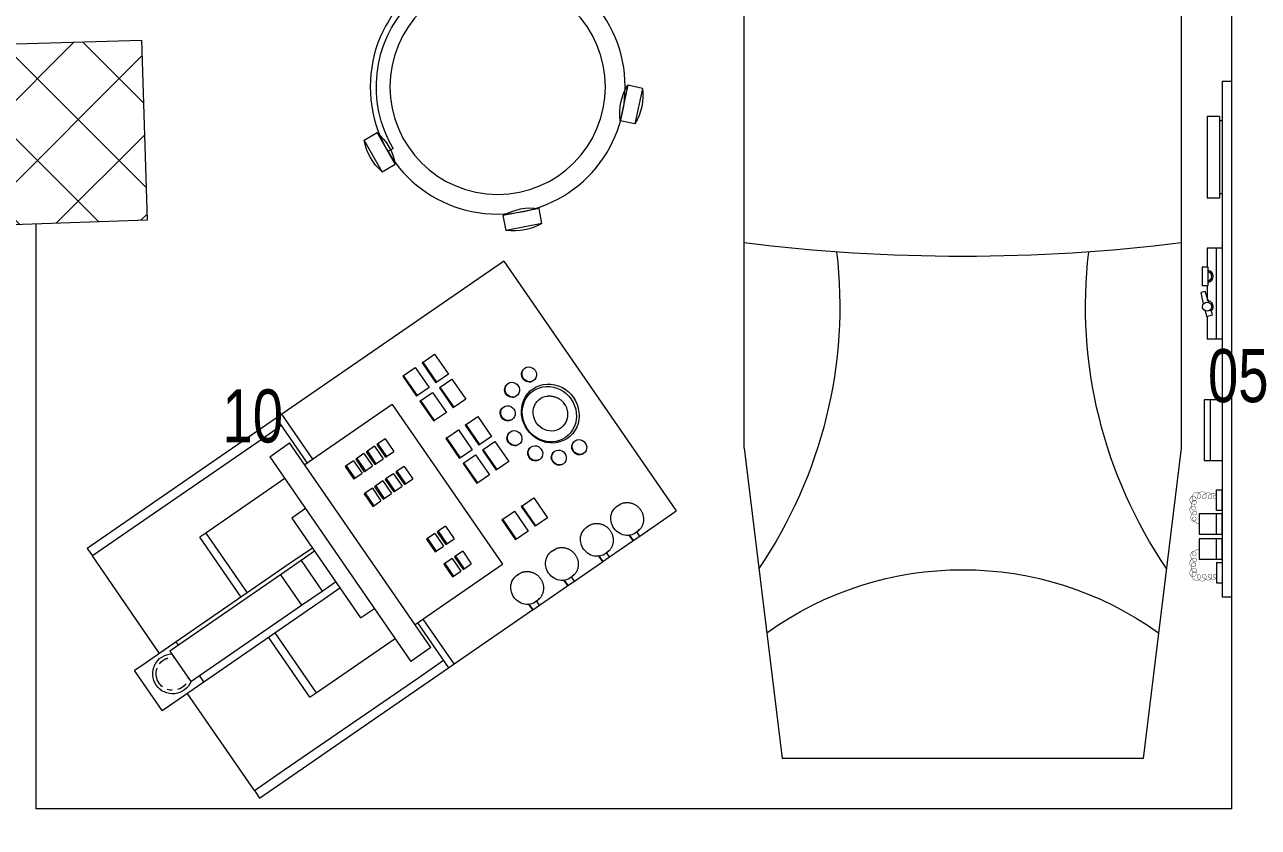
# Model space of a CAD drawing. Extents: x -234346 to 58427, y -132654 to -82394.
# Drawn here: x -44541 to -42508, y -109873 to -108550 of the extents above; entities that cross this region are included whole.
import ezdxf

# ---------------------------------------------------------------- set-up
doc = ezdxf.new("R2010")
doc.units = 0
doc.header["$LTSCALE"] = 8
doc.layers.get('0').update_dxf_attribs({"color": 9, "lineweight": 5})
for name, color, linetype, lineweight in [('72_EGR_EQP_TAG', 9, 'Continuous', 5), ('C-HYDR-CTCH', 9, 'Continuous', 5), ('Hatch', 9, 'Continuous', 5), ('LOADING', 9, 'Continuous', 5), ('Structure', 9, 'Continuous', 5), ('Walls', 9, 'Continuous', 5)]:
    doc.layers.add(name, color=color, linetype=linetype, lineweight=lineweight)
doc.styles.add('X3G_ENTITY_257CFD', font='swisscl.ttf', dxfattribs={"height": 200})

# ---------------------------------------------------------------- blocks, each defined once
blk = doc.blocks.new('A$C47696aed')
at = {"layer": 'Hatch'}
h = blk.add_hatch(dxfattribs=at)
h.set_pattern_fill('ANSI37', color=256, scale=30)
h.paths.add_polyline_path([(50952.7, 21917.9), (50348.7, 21909.7), (50352.6, 21621.3), (50956.6, 21629.5)])
h.paths.add_polyline_path([(43791.9, 21910.1), (43208.4, 21904.7), (43188.5, 21613.3), (43772, 21618.7)])
h.paths.add_polyline_path([(29414.9, 21902.8), (28815.8, 21898.7), (28810.1, 21605.6), (29409.2, 21609.7)])
h.paths.add_polyline_path([(36600.2, 21904.9), (35999, 21897.4), (35990.7, 21611.8), (36591.9, 21619.3)])
h.paths.add_polyline_path([(22195.7, 21912), (21589.3, 21890.2), (21603.8, 21597.6), (22210.2, 21619.5)])
h.paths.add_polyline_path([(15459.1, 21901.7), (14237.2, 21925.6), (14230.7, 21629.5), (15452.7, 21605.5)])
h.paths.add_polyline_path([(15473.2, 14701.6), (14258.2, 14685.8), (14244.7, 14393.4), (15459.7, 14409.1)])
h.paths.add_polyline_path([(15447.1, 7508.4), (14244, 7492.4), (14238.3, 7199.4), (15441.4, 7215.3)])
h.paths.add_polyline_path([(15465.6, 309.7), (14269, 298.3), (14271.8, 3.8), (15468.5, 15.2)])
h.paths.add_polyline_path([(7830.6, 311.8), (7227.1, 308.1), (7237.7, 22.6), (7841.3, 26.3)])
h.paths.add_polyline_path([(7815.2, 7509.8), (7218.4, 7511.4), (7218.2, 7210.2), (7815.1, 7208.6)])
h.paths.add_polyline_path([(7825.1, 14699.4), (7205.8, 14700.6), (7195.2, 14397.6), (7814.5, 14396.4)])
h.paths.add_polyline_path([(7801.7, 21878.7), (7201.1, 21893.2), (7197.5, 21603.6), (7798.1, 21589.1)])
h.paths.add_polyline_path([(602.6, 21876.9), (0, 21899.6), (1.9, 21611.2), (604.5, 21588.5)])
h.paths.add_polyline_path([(610.4, 7498.6), (8.3, 7491.6), (11.7, 7200), (613.7, 7206.9)])
h.paths.add_polyline_path([(627.9, 303.9), (29.5, 302.9), (34.3, 2.3), (632.7, 3.3)])
h.paths.add_polyline_path([(22214.6, 317.2), (21608.9, 304.3), (21614.6, 3.1), (22220.3, 16)])
h.paths.add_polyline_path([(22208.1, 7509.7), (21613.7, 7492.1), (21615.8, 7195.5), (22210.2, 7213.1)])
h.paths.add_polyline_path([(22199.3, 14717.7), (21600.4, 14710), (21604.4, 14409.9), (22203.4, 14417.6)])
h.paths.add_polyline_path([(29399.7, 14702.4), (28797.7, 14707.1), (28802, 14415), (29403.9, 14410.3)])
h.paths.add_polyline_path([(29403.4, 7519.8), (28799.6, 7502.2), (28813, 7202.1), (29413.1, 7223.2)])
h.paths.add_polyline_path([(29419.5, 303.8), (28815.7, 310.4), (28813.3, 24.7), (29417.2, 18.1)])
h.paths.add_polyline_path([(36618, 314.2), (36020.7, 299.7), (36029.7, 0), (36627, 14.6)])
h.paths.add_polyline_path([(36610.7, 7502.6), (36009.5, 7504.5), (36010.6, 7207.3), (36611.9, 7205.4)])
h.paths.add_polyline_path([(36574.3, 14706.4), (35993.4, 14711.1), (36013.1, 14421.3), (36594, 14416.6)])
h.paths.add_polyline_path([(43777.6, 14705.7), (43180, 14719.4), (43182, 14427.5), (43779.6, 14413.8)])
h.paths.add_polyline_path([(43778.6, 7507.1), (43210.2, 7499.5), (43212, 7205.4), (43780.5, 7213)])
h.paths.add_polyline_path([(43815.7, 310), (43210.4, 307.3), (43211.8, 2.8), (43817, 5.4)])
h.paths.add_polyline_path([(50989.9, 309.5), (50401.9, 325.5), (50388.7, 18.3), (50976.7, 2.3)])
h.paths.add_polyline_path([(50974.1, 7508.9), (50370.9, 7510), (50368.9, 7213.4), (50972.2, 7212.3)])
at = {"layer": 'C-HYDR-CTCH', "color": 4, "flags": 128}
blk.add_lwpolyline([(28813, 7202.1), (28799.6, 7502.2), (29403.4, 7519.8), (29413.1, 7223.2)], close=True, dxfattribs=at)
blk = doc.blocks.new('ME19011A-P')
for p, q in [((-0.425, 0), (0.425, 0)), ((-0.425, 0), (-0.425, -0.015)), ((0.425, 0), (0.425, -0.015)), ((-0.425, -0.015), (0.425, -0.015)), ((-0.3675, -0.0198), (-0.2325, -0.0198)), ((-0.3675, -0.0198), (-0.3675, -0.0399)), ((-0.36, -0.015), (-0.36, -0.0198)), ((-0.24, -0.015), (-0.24, -0.0198)), ((-0.2325, -0.0198), (-0.2325, -0.0399)), ((-0.15, -0.015), (-0.15, -0.04)), ((0, -0.015), (0, -0.04)), ((0.1, -0.015), (0.1, -0.045)), ((0.2, -0.045), (0.2, -0.015)), ((0.2818, -0.015), (0.2484, -0.015)), ((0.2484, -0.0243), (0.2484, -0.015)), ((0.2818, -0.0243), (0.2818, -0.015)), ((0.3211, -0.015), (0.2877, -0.015)), ((0.2877, -0.015), (0.2877, -0.0531)), ((0.3211, -0.0531), (0.3211, -0.015)), ((0.3623, -0.015), (0.3289, -0.015)), ((0.3289, -0.015), (0.3289, -0.0531)), ((0.3623, -0.0531), (0.3623, -0.015)), ((0.3682, -0.0243), (0.3682, -0.015)), ((0.3682, -0.015), (0.4016, -0.015)), ((0.4016, -0.0243), (0.4016, -0.015)), ((-0.3675, -0.0399), (-0.2325, -0.0399)), ((-0.15, -0.025), (0, -0.025)), ((-0.15, -0.04), (-0.1187, -0.04)), ((-0.0887, -0.04), (-0.0637, -0.04)), ((-0.0606, -0.0371), (-0.0787, -0.0432)), ((-0.0402, -0.0312), (-0.0496, -0.0337)), ((-0.0376, -0.0409), (-0.0402, -0.0312)), ((-0.0379, -0.04), (0, -0.04)), ((0.1, -0.035), (0.2, -0.035)), ((0.2818, -0.0243), (0.2484, -0.0243)), ((0.3211, -0.0243), (0.2877, -0.0243)), ((0.3623, -0.0243), (0.3289, -0.0243)), ((0.3682, -0.0243), (0.4016, -0.0243)), ((-0.0787, -0.0432), (-0.077, -0.0497)), ((-0.0582, -0.046), (-0.077, -0.0497)), ((-0.047, -0.0434), (-0.0376, -0.0409)), ((0.1, -0.045), (0.2, -0.045)), ((0.2877, -0.0531), (0.3211, -0.0531)), ((0.3289, -0.0531), (0.3623, -0.0531))]:
    blk.add_line(p, q)
blk.add_lwpolyline([(-0.1187, -0.0482), (-0.0887, -0.0482), (-0.0887, -0.0382), (-0.1187, -0.0382)], close=True)
at = {"const_width": 0.000601}
for points in [[(0.3044, -0.0531, -0.184574), (0.2977, -0.0636, -1.44364), (0.2961, -0.0581, -0.837915), (0.2969, -0.0664, -0.30536), (0.2839, -0.062, -1.584726), (0.2894, -0.0609, -0.253153), (0.2827, -0.0684, -0.874198), (0.2775, -0.0585, -0.915253), (0.2791, -0.0658, -0.223821), (0.2683, -0.0644, -1.703343), (0.272, -0.0597, -0.588962), (0.2621, -0.068, -0.717795), (0.2625, -0.0581, -0.983104), (0.2645, -0.0644, -0.326362), (0.2534, -0.0609, -0.758716), (0.2609, -0.0514, -0.906186), (0.2593, -0.0565, -0.189488), (0.2526, -0.0522, -0.7948), (0.2613, -0.0423, -1.223996), (0.2574, -0.047, -0.072149), (0.2534, -0.0403, -0.645886), (0.2609, -0.0324, -1.366917), (0.2574, -0.0371, -0.078415), (0.2542, -0.0308, -0.723006), (0.2613, -0.0256, -1.105484), (0.2582, -0.0292, -0.221197), (0.2566, -0.0243, -0.221197)], [(0.3456, -0.0531, 0.184574), (0.3523, -0.0636, 1.44364), (0.3539, -0.0581, 0.837915), (0.3531, -0.0664, 0.30536), (0.3661, -0.062, 1.584726), (0.3606, -0.0609, 0.253153), (0.3673, -0.0684, 0.874198), (0.3725, -0.0585, 0.915253), (0.3709, -0.0658, 0.223821), (0.3817, -0.0644, 1.703343), (0.378, -0.0597, 0.588962), (0.3879, -0.068, 0.717795), (0.3875, -0.0581, 0.983104), (0.3855, -0.0644, 0.326362), (0.3966, -0.0609, 0.758716), (0.3891, -0.0514, 0.906186), (0.3907, -0.0565, 0.189488), (0.3974, -0.0522, 0.7948), (0.3887, -0.0423, 1.223996), (0.3926, -0.047, 0.072149), (0.3966, -0.0403, 0.645886), (0.3891, -0.0324, 1.366917), (0.3926, -0.0371, 0.078415), (0.3958, -0.0308, 0.723006), (0.3887, -0.0256, 1.105484), (0.3918, -0.0292, 0.221197), (0.3934, -0.0243, 0.221197)]]:
    blk.add_lwpolyline(points, format="xyb", dxfattribs=at)
blk.add_circle((-0.0537, -0.04), 0.0075)
for centre, radius, start, end in [((-0.1037, -0.04), 0.01, 10.4593, 169.5407), ((-0.1037, -0.04), 0.0075, 14.0075, 165.9925), ((-0.0537, -0.04), 0.01, 45, 180)]:
    blk.add_arc(centre, radius, start, end)
blk = doc.blocks.new('M.44.57.64')
at = {"layer": 'LOADING', "xscale": 1000.000000000002, "yscale": 1000.000000000002, "zscale": 1000.000000000002, "rotation": 225.9999036123427}
blk.add_blockref('ME19011A-P', (-80806.9, 16720.7), dxfattribs=at)
blk = doc.blocks.new('HF10037B-P')
at = {"layer": 'LOADING'}
for p, q in [((0.2459, 0.134), (0.1859, 0.134)), ((0.1859, 0.134), (0.1859, 0.109)), ((0.2459, 0.134), (0.2459, 0.109)), ((0.2459, 0.109), (0.1859, 0.109)), ((0, 0), (-0.0142, -0.0583)), ((0, 0), (0.0243, -0.0059)), ((0.0243, -0.0059), (0.01, -0.0642)), ((0.4071, -0.0094), (0.431, -0.0018)), ((0.4071, -0.0094), (0.4255, -0.0665)), ((0.431, -0.0018), (0.4493, -0.0589)), ((0.4069, -0.0417), (0.4165, -0.0387)), ((-0.0142, -0.0583), (0.01, -0.0642)), ((0.4255, -0.0665), (0.4493, -0.0589)), ((0.0524, -0.2725), (0.0674, -0.2525)), ((0.0674, -0.2525), (0.1154, -0.2885)), ((0.3125, -0.2897), (0.362, -0.2558)), ((0.3761, -0.2764), (0.362, -0.2558)), ((0.0524, -0.2725), (0.1004, -0.3085)), ((0.3266, -0.3103), (0.3761, -0.2764)), ((0.3267, -0.268), (0.3323, -0.2763)), ((0.1004, -0.3085), (0.1154, -0.2885)), ((0.3266, -0.3103), (0.3125, -0.2897))]:
    blk.add_line(p, q, dxfattribs=at)
for radius in [0.21, 0.1775]:
    blk.add_circle((0.2161, -0.1014), radius, dxfattribs=at)
for centre, radius, start, end in [((0.2159, 0.0465), 0.0925, 71.0754, 108.9246), ((0.2159, 0.1965), 0.0925, 251.0754, 288.9246), ((0.0779, -0.0499), 0.0925, 147.3419, 185.1912), ((-0.0678, -0.0143), 0.0925, 327.3419, 5.1912), ((0.4996, -0.0113), 0.0925, 178.8412, 216.6904), ((0.3568, -0.057), 0.0925, 358.8412, 36.6904), ((0.2161, -0.1014), 0.2, 303.6037, 17.3657), ((0.0389, -0.3404), 0.0925, 34.1875, 72.0368), ((0.3867, -0.3449), 0.0925, 105.5121, 143.3614), ((0.1289, -0.2205), 0.0925, 214.1875, 252.0368), ((0.3019, -0.2212), 0.0925, 285.5121, 323.3614)]:
    blk.add_arc(centre, radius, start, end, dxfattribs=at)
blk = doc.blocks.new('HF13902-P')
for centre, radius, start, end in [((0, 1.0679), 0.5515, 234.1788, 305.8212), ((-0.9704, 0.0819), 0.7679, 353.3222, 34.2669), ((0.9704, 0.0819), 0.7679, 145.7331, 186.6778), ((0, -2.9071), 2.9071, 82.8865, 97.1135)]:
    blk.add_arc(centre, radius, start, end)
at = {"layer": 'LOADING'}
for p, q in [((-0.36, 0.3161), (-0.2975, 0.8276)), ((0.2975, 0.8276), (-0.2975, 0.8276)), ((0.36, 0.3161), (0.2975, 0.8276)), ((-0.36, 0.3161), (-0.36, -0.6824)), ((0.36, -0.6824), (0.36, 0.3161))]:
    blk.add_line(p, q, dxfattribs=at)
blk = doc.blocks.new('ME15657-P')
for p, q in [((0.04, 0.8841), (-0.04, 0.8841)), ((-0.04, 0.8691), (-0.04, 0.8841)), ((0.04, 0.8841), (0.04, 0.8691)), ((-0.04, 0.8009), (-0.04, 0.8691)), ((0.04, 0.8691), (0.04, 0.8009)), ((-0.25, 0.6341), (-0.25, 0.8341)), ((-0.25, 0.8341), (-0.235, 0.8341)), ((-0.04, 0.8341), (-0.235, 0.8341)), ((-0.235, 0.7741), (-0.235, 0.8341)), ((0.235, 0.8341), (0.04, 0.8341)), ((0.235, 0.8341), (0.235, 0.7741)), ((0.235, 0.8341), (0.25, 0.8341)), ((0.25, 0.8341), (0.25, 0.6341)), ((-0.0335, 0.5963), (-0.0335, 0.8182)), ((-0.0335, 0.8182), (0.0275, 0.8182)), ((0.0275, 0.8182), (0.0275, 0.5963)), ((-0.04, 0.5746), (-0.04, 0.8009)), ((-0.0335, 0.8009), (-0.04, 0.8009)), ((0.04, 0.8009), (0.0275, 0.8009)), ((0.04, 0.8009), (0.04, 0.5746)), ((-0.235, 0.5052), (-0.235, 0.7741)), ((0.235, 0.7741), (0.235, 0.5052)), ((-0.04, 0.671), (-0.16, 0.671)), ((-0.16, 0.6707), (-0.16, 0.671)), ((0.16, 0.671), (0.04, 0.671)), ((0.16, 0.671), (0.16, 0.6707)), ((-0.16, 0.6587), (-0.16, 0.6707)), ((-0.16, 0.5007), (-0.16, 0.6587)), ((-0.16, 0.6587), (-0.04, 0.6587)), ((0.04, 0.6587), (0.16, 0.6587)), ((0.16, 0.6707), (0.16, 0.6587)), ((0.16, 0.6587), (0.16, 0.5007)), ((-0.25, 0.4559), (-0.25, 0.6341)), ((0.25, 0.6341), (0.25, 0.4559)), ((-0.0335, 0.5553), (-0.0335, 0.5963)), ((-0.0335, 0.5963), (0.0275, 0.5963)), ((0.0275, 0.5963), (0.0275, 0.5553)), ((-0.04, 0.5665), (-0.04, 0.5746)), ((0.04, 0.5746), (0.04, 0.5665)), ((-0.04, 0.5283), (-0.04, 0.5665)), ((-0.0335, 0.5283), (-0.0335, 0.5553)), ((-0.0335, 0.5553), (0.0275, 0.5553)), ((0.0275, 0.5553), (0.0275, 0.5283)), ((0.04, 0.5665), (0.04, 0.5283)), ((-0.1, 0.5007), (-0.1, 0.5283)), ((-0.1, 0.5283), (0.1, 0.5283)), ((0.1, 0.5283), (0.1, 0.5007)), ((-0.235, 0.4556), (-0.235, 0.5052)), ((-0.2039, 0.5007), (0.2061, 0.5007)), ((-0.2039, 0.5007), (-0.2039, 0.4607)), ((0.2061, 0.4607), (0.2061, 0.5007)), ((0.235, 0.5052), (0.235, 0.4556)), ((-0.25, 0.4445), (-0.25, 0.4559)), ((-0.25, 0.4559), (-0.16, 0.4559)), ((0.2061, 0.4607), (-0.2039, 0.4607)), ((-0.16, 0.4191), (-0.16, 0.4606)), ((0.16, 0.4606), (0.16, 0.4191)), ((0.16, 0.4559), (0.25, 0.4559)), ((0.25, 0.4559), (0.25, 0.4445)), ((-0.25, 0.0096), (-0.25, 0.4445)), ((-0.16, 0.4445), (-0.25, 0.4445)), ((0.25, 0.4445), (0.16, 0.4445)), ((0.25, 0.4445), (0.25, 0.2877)), ((-0.16, 0.2855), (-0.16, 0.4191)), ((-0.12, 0.4055), (-0.12, 0.4076)), ((-0.12, 0.4076), (-0.095, 0.4076)), ((-0.095, 0.4076), (-0.095, 0.4055)), ((-0.065, 0.4055), (-0.065, 0.4076)), ((-0.065, 0.4076), (-0.04, 0.4076)), ((-0.04, 0.4076), (-0.04, 0.4055)), ((0.16, 0.4191), (0.16, 0.2855)), ((-0.12, 0.391), (-0.12, 0.4055)), ((-0.12, 0.4055), (-0.095, 0.4055)), ((-0.12, 0.391), (-0.095, 0.391)), ((-0.12, 0.3843), (-0.12, 0.3864)), ((-0.12, 0.3864), (-0.095, 0.3864)), ((-0.095, 0.4055), (-0.095, 0.391)), ((-0.095, 0.3864), (-0.095, 0.3843)), ((-0.065, 0.391), (-0.065, 0.4055)), ((-0.065, 0.4055), (-0.04, 0.4055)), ((-0.065, 0.391), (-0.04, 0.391)), ((-0.065, 0.3843), (-0.065, 0.3864)), ((-0.065, 0.3864), (-0.04, 0.3864)), ((-0.04, 0.4055), (-0.04, 0.391)), ((-0.04, 0.3864), (-0.04, 0.3843)), ((-0.12, 0.3698), (-0.12, 0.3843)), ((-0.12, 0.3843), (-0.095, 0.3843)), ((-0.12, 0.3698), (-0.095, 0.3698)), ((-0.095, 0.3843), (-0.095, 0.3698)), ((-0.065, 0.3698), (-0.065, 0.3843)), ((-0.065, 0.3843), (-0.04, 0.3843)), ((-0.065, 0.3698), (-0.04, 0.3698)), ((-0.04, 0.3843), (-0.04, 0.3698)), ((-0.12, 0.3631), (-0.12, 0.3652)), ((-0.12, 0.3652), (-0.095, 0.3652)), ((-0.12, 0.3486), (-0.12, 0.3631)), ((-0.12, 0.3631), (-0.095, 0.3631)), ((-0.12, 0.3486), (-0.095, 0.3486)), ((-0.095, 0.3652), (-0.095, 0.3631)), ((-0.095, 0.3631), (-0.095, 0.3486)), ((-0.065, 0.3631), (-0.065, 0.3652)), ((-0.065, 0.3652), (-0.04, 0.3652)), ((-0.065, 0.3486), (-0.065, 0.3631)), ((-0.065, 0.3631), (-0.04, 0.3631)), ((-0.065, 0.3486), (-0.04, 0.3486)), ((-0.04, 0.3652), (-0.04, 0.3631)), ((-0.04, 0.3631), (-0.04, 0.3486)), ((0.055, 0.3631), (0.055, 0.3652)), ((0.055, 0.3652), (0.08, 0.3652)), ((0.055, 0.3486), (0.055, 0.3631)), ((0.055, 0.3631), (0.08, 0.3631)), ((0.055, 0.3486), (0.08, 0.3486)), ((0.08, 0.3652), (0.08, 0.3631)), ((0.08, 0.3631), (0.08, 0.3486)), ((0.105, 0.3631), (0.105, 0.3652)), ((0.105, 0.3652), (0.13, 0.3652)), ((0.105, 0.3486), (0.105, 0.3631)), ((0.105, 0.3631), (0.13, 0.3631)), ((0.105, 0.3486), (0.13, 0.3486)), ((0.13, 0.3652), (0.13, 0.3631)), ((0.13, 0.3631), (0.13, 0.3486)), ((-0.12, 0.3418), (-0.12, 0.344)), ((-0.12, 0.344), (-0.095, 0.344)), ((-0.12, 0.3274), (-0.12, 0.3418)), ((-0.12, 0.3418), (-0.095, 0.3418)), ((-0.12, 0.3274), (-0.095, 0.3274)), ((-0.095, 0.344), (-0.095, 0.3418)), ((-0.095, 0.3418), (-0.095, 0.3274)), ((-0.065, 0.3418), (-0.065, 0.344)), ((-0.065, 0.344), (-0.04, 0.344)), ((-0.065, 0.3274), (-0.065, 0.3418)), ((-0.065, 0.3418), (-0.04, 0.3418)), ((-0.065, 0.3274), (-0.04, 0.3274)), ((-0.04, 0.344), (-0.04, 0.3418)), ((-0.04, 0.3418), (-0.04, 0.3274)), ((0.055, 0.3418), (0.055, 0.344)), ((0.055, 0.344), (0.08, 0.344)), ((0.055, 0.3274), (0.055, 0.3418)), ((0.055, 0.3418), (0.08, 0.3418)), ((0.055, 0.3274), (0.08, 0.3274)), ((0.08, 0.344), (0.08, 0.3418)), ((0.08, 0.3418), (0.08, 0.3274)), ((0.105, 0.3418), (0.105, 0.344)), ((0.105, 0.344), (0.13, 0.344)), ((0.105, 0.3274), (0.105, 0.3418)), ((0.105, 0.3418), (0.13, 0.3418)), ((0.105, 0.3274), (0.13, 0.3274)), ((0.13, 0.344), (0.13, 0.3418)), ((0.13, 0.3418), (0.13, 0.3274)), ((-0.16, 0.2855), (0.16, 0.2855)), ((0.2372, 0.2879), (0.2394, 0.2877)), ((0.2381, 0.2867), (0.2394, 0.2868)), ((0.2394, 0.2877), (0.25, 0.2877)), ((0.2394, 0.2868), (0.25, 0.2868)), ((0.25, 0.2876), (0.25, 0.2867)), ((0.25, 0.2868), (0.25, 0.2737)), ((0.1882, 0.276), (0.1882, 0.2729)), ((0.25, 0.2737), (0.2406, 0.2737)), ((0.2418, 0.2729), (0.2418, 0.276)), ((0.25, 0.2737), (0.25, 0.2177)), ((-0.1888, 0.2448), (-0.1488, 0.2448)), ((-0.1888, 0.243), (-0.1888, 0.2448)), ((-0.1488, 0.243), (-0.1488, 0.2448)), ((-0.1388, 0.2448), (-0.0988, 0.2448)), ((-0.1388, 0.243), (-0.1388, 0.2448)), ((-0.0988, 0.243), (-0.0988, 0.2448)), ((-0.0638, 0.2448), (-0.0238, 0.2448)), ((-0.0638, 0.243), (-0.0638, 0.2448)), ((-0.0238, 0.243), (-0.0238, 0.2448)), ((-0.0138, 0.2448), (0.0262, 0.2448)), ((-0.0138, 0.243), (-0.0138, 0.2448)), ((0.0262, 0.243), (0.0262, 0.2448)), ((0.0988, 0.2448), (0.1388, 0.2448)), ((0.0988, 0.243), (0.0988, 0.2448)), ((0.1388, 0.243), (0.1388, 0.2448)), ((-0.1488, 0.243), (-0.1888, 0.243)), ((-0.1888, 0.243), (-0.1888, 0.2196)), ((-0.1488, 0.2196), (-0.1488, 0.243)), ((-0.0988, 0.243), (-0.1388, 0.243)), ((-0.1388, 0.243), (-0.1388, 0.2196)), ((-0.0988, 0.2196), (-0.0988, 0.243)), ((-0.0238, 0.243), (-0.0638, 0.243)), ((-0.0638, 0.243), (-0.0638, 0.2196)), ((-0.0238, 0.2196), (-0.0238, 0.243)), ((0.0262, 0.243), (-0.0138, 0.243)), ((-0.0138, 0.243), (-0.0138, 0.2196)), ((0.0262, 0.2196), (0.0262, 0.243)), ((0.1388, 0.243), (0.0988, 0.243)), ((0.0988, 0.243), (0.0988, 0.2196)), ((0.1388, 0.2196), (0.1388, 0.243)), ((-0.1888, 0.2196), (-0.1488, 0.2196)), ((-0.1888, 0.206), (-0.1488, 0.206)), ((-0.1888, 0.2042), (-0.1888, 0.206)), ((-0.1488, 0.2042), (-0.1888, 0.2042)), ((-0.1888, 0.2042), (-0.1888, 0.1809)), ((-0.1488, 0.2042), (-0.1488, 0.206)), ((-0.1488, 0.1809), (-0.1488, 0.2042)), ((-0.1388, 0.2196), (-0.0988, 0.2196)), ((-0.1388, 0.206), (-0.0988, 0.206)), ((-0.1388, 0.2042), (-0.1388, 0.206)), ((-0.0988, 0.2042), (-0.1388, 0.2042)), ((-0.1388, 0.2042), (-0.1388, 0.1809)), ((-0.0988, 0.2042), (-0.0988, 0.206)), ((-0.0988, 0.1809), (-0.0988, 0.2042)), ((-0.0638, 0.2196), (-0.0238, 0.2196)), ((-0.0638, 0.206), (-0.0238, 0.206)), ((-0.0638, 0.2042), (-0.0638, 0.206)), ((-0.0238, 0.2042), (-0.0638, 0.2042)), ((-0.0638, 0.2042), (-0.0638, 0.1809)), ((-0.0238, 0.2042), (-0.0238, 0.206)), ((-0.0238, 0.1809), (-0.0238, 0.2042)), ((-0.0138, 0.2196), (0.0262, 0.2196)), ((-0.0138, 0.206), (0.0262, 0.206)), ((-0.0138, 0.2042), (-0.0138, 0.206)), ((0.0262, 0.2042), (-0.0138, 0.2042)), ((-0.0138, 0.2042), (-0.0138, 0.1809)), ((0.0262, 0.2042), (0.0262, 0.206)), ((0.0262, 0.1809), (0.0262, 0.2042)), ((0.0988, 0.2196), (0.1388, 0.2196)), ((0.0988, 0.206), (0.1388, 0.206)), ((0.0988, 0.2042), (0.0988, 0.206)), ((0.1388, 0.2042), (0.0988, 0.2042)), ((0.0988, 0.2042), (0.0988, 0.1809)), ((0.1388, 0.2042), (0.1388, 0.206)), ((0.1388, 0.1809), (0.1388, 0.2042)), ((0.1882, 0.2064), (0.1882, 0.2033)), ((0.2375, 0.2178), (0.2394, 0.2177)), ((0.2385, 0.2167), (0.2394, 0.2168)), ((0.2394, 0.2177), (0.25, 0.2177)), ((0.2394, 0.2168), (0.25, 0.2168)), ((0.25, 0.2037), (0.2406, 0.2037)), ((0.2418, 0.2033), (0.2418, 0.2064)), ((0.25, 0.2168), (0.25, 0.2037)), ((0.25, 0.2037), (0.25, 0.1476)), ((-0.1888, 0.1809), (-0.1488, 0.1809)), ((-0.1388, 0.1809), (-0.0988, 0.1809)), ((-0.0638, 0.1809), (-0.0238, 0.1809)), ((-0.0138, 0.1809), (0.0262, 0.1809)), ((0.0988, 0.1809), (0.1388, 0.1809)), ((-0.0125, 0.1519), (-0.0125, 0.1509)), ((0.0125, 0.1509), (0.0125, 0.1519)), ((0.2376, 0.1478), (0.2394, 0.1476)), ((0.2385, 0.1467), (0.2394, 0.1467)), ((0.2394, 0.1476), (0.25, 0.1476)), ((0.2394, 0.1467), (0.25, 0.1467)), ((0.25, 0.1475), (0.25, 0.1466)), ((0.25, 0.1467), (0.25, 0.1336)), ((-0.0525, 0.1379), (-0.0525, 0.1369)), ((-0.0275, 0.1369), (-0.0275, 0.1379)), ((0.0275, 0.1379), (0.0275, 0.1369)), ((0.0525, 0.1369), (0.0525, 0.1379)), ((0.1882, 0.1365), (0.1882, 0.1333)), ((0.25, 0.1336), (0.2406, 0.1336)), ((0.2418, 0.1333), (0.2418, 0.1365)), ((0.25, 0.1336), (0.25, 0.087)), ((-0.0803, 0.1099), (-0.0803, 0.1089)), ((-0.0553, 0.1089), (-0.0553, 0.1099)), ((0.0553, 0.1099), (0.0553, 0.1089)), ((0.0803, 0.1089), (0.0803, 0.1099)), ((0.2376, 0.0872), (0.2394, 0.087)), ((0.2385, 0.0861), (0.2394, 0.0861)), ((0.2394, 0.087), (0.25, 0.087)), ((0.2394, 0.0861), (0.25, 0.0861)), ((0.25, 0.0869), (0.25, 0.086)), ((0.25, 0.0861), (0.25, 0.073)), ((-0.0853, 0.0726), (-0.0853, 0.0715)), ((-0.0603, 0.0715), (-0.0603, 0.0726)), ((0.0603, 0.0726), (0.0603, 0.0715)), ((0.0853, 0.0715), (0.0853, 0.0726)), ((0.1882, 0.0758), (0.1882, 0.0727)), ((0.25, 0.073), (0.2406, 0.073)), ((0.2418, 0.0727), (0.2418, 0.0758)), ((0.25, 0.073), (0.25, 0.0096)), ((-0.25, 0), (-0.25, 0.0096)), ((-0.25, 0), (0.25, 0)), ((0.25, 0.0096), (0.25, 0))]:
    blk.add_line(p, q)
at = {"flags": 128}
for points in [[(0.1882, 0.2729), (0.1883, 0.2718), (0.1883, 0.2708), (0.1884, 0.2698), (0.1886, 0.2688), (0.1888, 0.2678), (0.189, 0.2668), (0.1893, 0.2658), (0.1896, 0.2648), (0.19, 0.2638), (0.1904, 0.2629), (0.1909, 0.262), (0.1913, 0.261), (0.1919, 0.2602), (0.1924, 0.2593), (0.193, 0.2584), (0.1936, 0.2576), (0.1943, 0.2568), (0.195, 0.256), (0.1957, 0.2553), (0.1965, 0.2546), (0.1973, 0.2539), (0.1981, 0.2532), (0.1989, 0.2526), (0.1998, 0.252), (0.2007, 0.2515), (0.2016, 0.251), (0.2025, 0.2505), (0.2035, 0.25), (0.2044, 0.2496), (0.2054, 0.2492), (0.2064, 0.2489), (0.2074, 0.2486), (0.2084, 0.2483), (0.2095, 0.2481), (0.2105, 0.2479), (0.2116, 0.2478), (0.2126, 0.2477), (0.2137, 0.2476), (0.2147, 0.2476), (0.215, 0.2476)], [(0.215, 0.2476), (0.2161, 0.2476), (0.2171, 0.2476), (0.2182, 0.2477), (0.2192, 0.2479), (0.2203, 0.248), (0.2213, 0.2483), (0.2223, 0.2485), (0.2233, 0.2488), (0.2243, 0.2491), (0.2253, 0.2495), (0.2263, 0.2499), (0.2272, 0.2503), (0.2282, 0.2508), (0.2291, 0.2513), (0.23, 0.2519), (0.2308, 0.2525), (0.2317, 0.2531), (0.2325, 0.2537), (0.2333, 0.2544), (0.2341, 0.2551), (0.2348, 0.2558), (0.2355, 0.2566), (0.2362, 0.2574), (0.2368, 0.2582), (0.2374, 0.2591), (0.238, 0.2599), (0.2385, 0.2608), (0.239, 0.2617), (0.2395, 0.2626), (0.2399, 0.2636), (0.2403, 0.2645), (0.2406, 0.2655), (0.2409, 0.2665), (0.2411, 0.2675), (0.2414, 0.2685), (0.2415, 0.2695), (0.2416, 0.2705), (0.2417, 0.2716), (0.2418, 0.2726), (0.2418, 0.2729)], [(0.1882, 0.2033), (0.1883, 0.2023), (0.1883, 0.2012), (0.1884, 0.2002), (0.1886, 0.1992), (0.1888, 0.1982), (0.189, 0.1972), (0.1893, 0.1962), (0.1896, 0.1952), (0.19, 0.1943), (0.1904, 0.1933), (0.1909, 0.1924), (0.1913, 0.1915), (0.1919, 0.1906), (0.1924, 0.1897), (0.193, 0.1889), (0.1936, 0.188), (0.1943, 0.1872), (0.195, 0.1865), (0.1957, 0.1857), (0.1965, 0.185), (0.1973, 0.1843), (0.1981, 0.1837), (0.1989, 0.183), (0.1998, 0.1825), (0.2007, 0.1819), (0.2016, 0.1814), (0.2025, 0.1809), (0.2035, 0.1804), (0.2044, 0.18), (0.2054, 0.1797), (0.2064, 0.1793), (0.2074, 0.179), (0.2084, 0.1787), (0.2095, 0.1785), (0.2105, 0.1783), (0.2116, 0.1782), (0.2126, 0.1781), (0.2137, 0.178), (0.2147, 0.178), (0.215, 0.178)], [(0.215, 0.178), (0.2161, 0.178), (0.2171, 0.178), (0.2182, 0.1781), (0.2192, 0.1783), (0.2203, 0.1785), (0.2213, 0.1787), (0.2223, 0.1789), (0.2233, 0.1792), (0.2243, 0.1796), (0.2253, 0.1799), (0.2263, 0.1803), (0.2272, 0.1808), (0.2282, 0.1812), (0.2291, 0.1818), (0.23, 0.1823), (0.2308, 0.1829), (0.2317, 0.1835), (0.2325, 0.1841), (0.2333, 0.1848), (0.2341, 0.1855), (0.2348, 0.1863), (0.2355, 0.187), (0.2362, 0.1878), (0.2368, 0.1886), (0.2374, 0.1895), (0.238, 0.1903), (0.2385, 0.1912), (0.239, 0.1921), (0.2395, 0.1931), (0.2399, 0.194), (0.2403, 0.195), (0.2406, 0.1959), (0.2409, 0.1969), (0.2411, 0.1979), (0.2414, 0.1989), (0.2415, 0.1999), (0.2416, 0.201), (0.2417, 0.202), (0.2418, 0.203), (0.2418, 0.2033)], [(0.1882, 0.1333), (0.1883, 0.1323), (0.1883, 0.1313), (0.1884, 0.1303), (0.1886, 0.1292), (0.1888, 0.1282), (0.189, 0.1272), (0.1893, 0.1262), (0.1896, 0.1253), (0.19, 0.1243), (0.1904, 0.1234), (0.1909, 0.1224), (0.1913, 0.1215), (0.1919, 0.1206), (0.1924, 0.1198), (0.193, 0.1189), (0.1936, 0.1181), (0.1943, 0.1173), (0.195, 0.1165), (0.1957, 0.1158), (0.1965, 0.1151), (0.1973, 0.1144), (0.1981, 0.1137), (0.1989, 0.1131), (0.1998, 0.1125), (0.2007, 0.112), (0.2016, 0.1114), (0.2025, 0.1109), (0.2035, 0.1105), (0.2044, 0.1101), (0.2054, 0.1097), (0.2064, 0.1094), (0.2074, 0.1091), (0.2084, 0.1088), (0.2095, 0.1086), (0.2105, 0.1084), (0.2116, 0.1082), (0.2126, 0.1081), (0.2137, 0.1081), (0.2147, 0.108), (0.215, 0.108)], [(0.215, 0.108), (0.2161, 0.108), (0.2171, 0.1081), (0.2182, 0.1082), (0.2192, 0.1083), (0.2203, 0.1085), (0.2213, 0.1087), (0.2223, 0.109), (0.2233, 0.1093), (0.2243, 0.1096), (0.2253, 0.11), (0.2263, 0.1104), (0.2272, 0.1108), (0.2282, 0.1113), (0.2291, 0.1118), (0.23, 0.1124), (0.2308, 0.1129), (0.2317, 0.1135), (0.2325, 0.1142), (0.2333, 0.1149), (0.2341, 0.1156), (0.2348, 0.1163), (0.2355, 0.1171), (0.2362, 0.1179), (0.2368, 0.1187), (0.2374, 0.1195), (0.238, 0.1204), (0.2385, 0.1213), (0.239, 0.1222), (0.2395, 0.1231), (0.2399, 0.1241), (0.2403, 0.125), (0.2406, 0.126), (0.2409, 0.127), (0.2411, 0.128), (0.2414, 0.129), (0.2415, 0.13), (0.2416, 0.131), (0.2417, 0.132), (0.2418, 0.1331), (0.2418, 0.1333)], [(-0.0266, 0.0675), (-0.026, 0.0664), (-0.0253, 0.0654), (-0.0246, 0.0644), (-0.0239, 0.0634), (-0.0231, 0.0624), (-0.0224, 0.0615), (-0.0215, 0.0606), (-0.0207, 0.0598), (-0.0198, 0.0589), (-0.0189, 0.0582), (-0.018, 0.0575), (-0.017, 0.0568), (-0.016, 0.0561), (-0.015, 0.0555), (-0.014, 0.055), (-0.013, 0.0544), (-0.0119, 0.054), (-0.0109, 0.0535), (-0.0098, 0.0531), (-0.0087, 0.0528), (-0.0076, 0.0525), (-0.0065, 0.0522), (-0.0054, 0.052), (-0.0043, 0.0518), (-0.0032, 0.0517), (-0.0021, 0.0516), (-0.001, 0.0515), (0, 0.0515)], [(0, 0.0515), (0.0011, 0.0515), (0.0022, 0.0516), (0.0034, 0.0517), (0.0045, 0.0518), (0.0056, 0.052), (0.0067, 0.0522), (0.0078, 0.0525), (0.0089, 0.0528), (0.0099, 0.0532), (0.011, 0.0536), (0.0121, 0.054), (0.0131, 0.0545), (0.0141, 0.055), (0.0152, 0.0556), (0.0161, 0.0562), (0.0171, 0.0569), (0.0181, 0.0575), (0.019, 0.0583), (0.0199, 0.059), (0.0208, 0.0599), (0.0216, 0.0607), (0.0225, 0.0616), (0.0232, 0.0625), (0.024, 0.0635), (0.0247, 0.0645), (0.0254, 0.0655), (0.026, 0.0666), (0.0266, 0.0675)], [(0.1882, 0.0727), (0.1883, 0.0717), (0.1883, 0.0706), (0.1884, 0.0696), (0.1886, 0.0686), (0.1888, 0.0676), (0.189, 0.0666), (0.1893, 0.0656), (0.1896, 0.0646), (0.19, 0.0637), (0.1904, 0.0627), (0.1909, 0.0618), (0.1913, 0.0609), (0.1919, 0.06), (0.1924, 0.0591), (0.193, 0.0583), (0.1936, 0.0574), (0.1943, 0.0566), (0.195, 0.0559), (0.1957, 0.0551), (0.1965, 0.0544), (0.1973, 0.0537), (0.1981, 0.0531), (0.1989, 0.0525), (0.1998, 0.0519), (0.2007, 0.0513), (0.2016, 0.0508), (0.2025, 0.0503), (0.2035, 0.0499), (0.2044, 0.0494), (0.2054, 0.0491), (0.2064, 0.0487), (0.2074, 0.0484), (0.2084, 0.0482), (0.2095, 0.0479), (0.2105, 0.0477), (0.2116, 0.0476), (0.2126, 0.0475), (0.2137, 0.0474), (0.2147, 0.0474), (0.215, 0.0474)], [(0.215, 0.0474), (0.2161, 0.0474), (0.2171, 0.0475), (0.2182, 0.0476), (0.2192, 0.0477), (0.2203, 0.0479), (0.2213, 0.0481), (0.2223, 0.0483), (0.2233, 0.0486), (0.2243, 0.049), (0.2253, 0.0493), (0.2263, 0.0497), (0.2272, 0.0502), (0.2282, 0.0507), (0.2291, 0.0512), (0.23, 0.0517), (0.2308, 0.0523), (0.2317, 0.0529), (0.2325, 0.0536), (0.2333, 0.0542), (0.2341, 0.0549), (0.2348, 0.0557), (0.2355, 0.0564), (0.2362, 0.0572), (0.2368, 0.058), (0.2374, 0.0589), (0.238, 0.0597), (0.2385, 0.0606), (0.239, 0.0615), (0.2395, 0.0625), (0.2399, 0.0634), (0.2403, 0.0644), (0.2406, 0.0653), (0.2409, 0.0663), (0.2411, 0.0673), (0.2414, 0.0683), (0.2415, 0.0693), (0.2416, 0.0704), (0.2417, 0.0714), (0.2418, 0.0724), (0.2418, 0.0727)]]:
    blk.add_lwpolyline(points, dxfattribs=at)
for radius, start, end in [(0.033, 90, 212.0544), (0.0272, 90, 144), (0.0272, 126, 144), (0.033, 327.3076, 90), (0.0272, 72, 90), (0.0272, 36, 54), (0.0272, 162, 198), (0.0272, 180, 198), (0.0272, 0, 18), (0.0272, 342, 18), (0.0272, 216, 221.6097), (0.0272, 318.3903, 324), (0.0272, 318.3903, 324)]:
    blk.add_arc((0, 0.8355), radius, start, end)
for centre, major_axis, start_param, end_param in [((0.215, 0.276), (0.0268, 0), 1.570796, 3.401412), ((0.215, 0.276), (0.0268, 0), 5.969026, 7.853982), ((0.215, 0.2064), (0.0268, 0), 1.570796, 3.401412), ((0.215, 0.2064), (0.0268, 0), 5.969026, 7.853982), ((0, 0.1519), (0.0125, 0), 1.570796, 3.141593), ((0, 0.1519), (0.0125, 0), 0, 1.570796), ((-0.04, 0.1379), (0.0125, 0), 1.570796, 3.141593), ((-0.04, 0.1369), (0.0125, 0), 1.570796, 4.712389), ((-0.04, 0.1379), (0.0125, 0), 0, 1.570796), ((-0.04, 0.1369), (0.0125, 0), 4.712389, 7.853982), ((0, 0.1509), (0.0125, 0), 1.570796, 4.712389), ((0, 0.1509), (0.0125, 0), 4.712389, 7.853982), ((0.04, 0.1379), (0.0125, 0), 1.570796, 3.141593), ((0.04, 0.1369), (0.0125, 0), 1.570796, 4.712389), ((0.04, 0.1379), (0.0125, 0), 0, 1.570796), ((0.04, 0.1369), (0.0125, 0), 4.712389, 7.853982), ((0.215, 0.1365), (0.0268, 0), 1.570796, 3.401412), ((0.215, 0.1365), (0.0268, 0), 5.969026, 7.853982), ((0, 0.0797), (-0.0497, 0), 4.712389, 7.853982), ((0, 0.0815), (-0.0467, 0), 4.712389, 7.853982), ((0, 0.0797), (0.0497, 0), 4.712389, 7.853982), ((0, 0.0815), (0.0467, 0), 4.712389, 7.853982), ((-0.0678, 0.1099), (0.0125, 0), 1.570796, 3.141593), ((-0.0678, 0.1089), (0.0125, 0), 1.570796, 4.712389), ((-0.0678, 0.1099), (0.0125, 0), 0, 1.570796), ((-0.0678, 0.1089), (0.0125, 0), 4.712389, 7.853982), ((0, 0.0797), (0.0296, 0), 1.570796, 3.926991), ((0, 0.0797), (0.0296, 0), 5.497787, 7.853982), ((0.0678, 0.1099), (0.0125, 0), 1.570796, 3.141593), ((0.0678, 0.1089), (0.0125, 0), 1.570796, 4.712389), ((0.0678, 0.1099), (0.0125, 0), 0, 1.570796), ((0.0678, 0.1089), (-0.0125, 0), 1.570796, 4.712389), ((-0.0728, 0.0726), (0.0125, 0), 1.570796, 3.141593), ((-0.0728, 0.0715), (0.0125, 0), 1.570796, 4.712389), ((-0.0728, 0.0726), (0.0125, 0), 0, 1.570796), ((-0.0728, 0.0715), (0.0125, 0), 4.712389, 7.853982), ((0.0728, 0.0726), (0.0125, 0), 1.570796, 3.141593), ((0.0728, 0.0715), (0.0125, 0), 1.570796, 4.712389), ((0.0728, 0.0726), (0.0125, 0), 0, 1.570796), ((0.0728, 0.0715), (0.0125, 0), 4.712389, 7.853982), ((0.215, 0.0758), (0.0268, 0), 1.570796, 3.401412), ((0.215, 0.0758), (0.0268, 0), 5.969026, 7.853982), ((0, 0.0797), (0.0296, 0), 4.624442, 4.652361), ((0, 0.0797), (0.0296, 0), 4.672724, 4.712389), ((0, 0.0797), (0.0296, 0), 4.712389, 4.752054), ((0, 0.0797), (0.0296, 0), 4.772417, 4.800336)]:
    blk.add_ellipse(centre, major_axis=major_axis, ratio=0.93358, start_param=start_param, end_param=end_param)
blk = doc.blocks.new('ME10960-P')
for p, q in [((-0.3391, 0.5003), (-0.26, 0.6271)), ((-0.2339, 0.6108), (-0.26, 0.6271)), ((-0.2408, 0.5996), (-0.2314, 0.6148)), ((-0.2255, 0.6114), (-0.2222, 0.6167)), ((-0.2179, 0.5854), (-0.2085, 0.6005)), ((-0.2141, 0.6043), (-0.2108, 0.6096)), ((-0.2019, 0.5908), (-0.211, 0.5965)), ((-0.2089, 0.5797), (-0.1994, 0.5948)), ((-0.1935, 0.5915), (-0.1902, 0.5968)), ((-0.1821, 0.5843), (-0.1788, 0.5896)), ((-0.1996, 0.5436), (-0.1765, 0.5805)), ((-0.2813, 0.5246), (-0.2558, 0.5655)), ((-0.6354, -0.0201), (-0.2915, 0.531)), ((-0.3397, 0.5463), (-0.3503, 0.5293)), ((-0.3458, 0.5264), (-0.3503, 0.5293)), ((-0.3351, 0.5434), (-0.3458, 0.5264)), ((-0.3278, 0.5184), (-0.3443, 0.5287)), ((-0.3351, 0.5434), (-0.3397, 0.5463)), ((-0.3201, 0.5308), (-0.3366, 0.5411)), ((-0.2915, 0.531), (-0.225, 0.4895)), ((-0.2254, 0.4897), (-0.1999, 0.5307)), ((-0.3186, 0.4876), (-0.3391, 0.5003)), ((-0.559, -0.0678), (-0.2204, 0.4749)), ((-0.2822, 0.4852), (-0.3272, 0.4131)), ((-0.3054, 0.3995), (-0.2611, 0.4705)), ((-0.2183, 0.4784), (-0.2152, 0.4834)), ((-0.2163, 0.4841), (-0.2152, 0.4834)), ((-0.3272, 0.4131), (-0.3054, 0.3995)), ((0.0832, 0.2884), (0.0522, 0.1931)), ((0.1022, 0.2822), (0.0832, 0.2884)), ((0.0712, 0.1869), (0.1022, 0.2822)), ((-0.2368, 0.1844), (-0.2486, 0.1682)), ((-0.1557, 0.1255), (-0.2368, 0.1844)), ((-0.2486, 0.1682), (-0.1675, 0.1093)), ((-0.5737, 0.0787), (-0.4973, 0.0311)), ((-0.6048, 0.054), (-0.6048, 0.0289)), ((-0.5891, 0.054), (-0.6048, 0.054)), ((0, 0.054), (-0.483, 0.054)), ((-0.2572, 0.054), (-0.2572, 0.0376)), ((-0.1222, 0.054), (-0.1222, 0.0376)), ((-0.5994, 0.0376), (-0.6048, 0.0376)), ((-0.107, 0.0376), (-0.4933, 0.0376)), ((-0.107, 0.0376), (-0.107, -0.0376)), ((-0.3668, 0.0071), (-0.4138, 0.0071)), ((-0.4138, 0.0071), (-0.4138, -0.0017)), ((-0.3663, -0.0017), (-0.3668, 0.0071)), ((-0.1765, 0.0071), (-0.2234, 0.0071)), ((-0.2234, 0.0071), (-0.2234, -0.0017)), ((-0.1759, -0.0017), (-0.1765, 0.0071)), ((-0.1687, 0.0071), (-0.1687, -0.0017)), ((-0.1217, 0.0071), (-0.1687, 0.0071)), ((-0.1212, -0.0017), (-0.1217, 0.0071)), ((0.3, 0.01), (0.1997, 0.01)), ((0.3, -0.01), (0.3, 0.01)), ((-0.6354, -0.0201), (-0.559, -0.0678)), ((-0.4138, -0.0017), (-0.3663, -0.0017)), ((-0.2234, -0.0017), (-0.1759, -0.0017)), ((-0.1687, -0.0017), (-0.1212, -0.0017)), ((0.1997, -0.01), (0.3, -0.01)), ((-0.6048, -0.0392), (-0.6048, -0.054)), ((-0.107, -0.0376), (-0.5402, -0.0376)), ((-0.5811, -0.054), (-0.6048, -0.054)), ((0, -0.054), (-0.5504, -0.054)), ((-0.2184, -0.054), (-0.5184, -0.054)), ((-0.5184, -0.054), (-0.5184, -0.254)), ((-0.2184, -0.254), (-0.2184, -0.054)), ((-0.2344, -0.12), (-0.5024, -0.12)), ((-0.5024, -0.12), (-0.5024, -0.152)), ((-0.4624, -0.104), (-0.4784, -0.12)), ((-0.2744, -0.104), (-0.4624, -0.104)), ((-0.2744, -0.104), (-0.2584, -0.12)), ((-0.2344, -0.152), (-0.2344, -0.12)), ((-0.1675, -0.1093), (-0.2184, -0.1463)), ((-0.2184, -0.171), (-0.1557, -0.1255)), ((-0.2344, -0.152), (-0.5024, -0.152)), ((0.0522, -0.1931), (0.0832, -0.2884)), ((0.1022, -0.2822), (0.0712, -0.1869)), ((-0.5184, -0.254), (-0.2184, -0.254)), ((0.0832, -0.2884), (0.1022, -0.2822))]:
    blk.add_line(p, q)
for points in [[(-0.2314, 0.6148, 0.200732), (-0.2317, 0.6129, 0.097968), (-0.2301, 0.6094, 0.055099), (-0.2273, 0.6063, 0.041925), (-0.2229, 0.603, 0.041925), (-0.218, 0.6004, 0.055099), (-0.2139, 0.5993, 0.097968), (-0.2101, 0.5994, 0.200732), (-0.2085, 0.6005, 0.200732), (-0.2082, 0.6024, 0.097968), (-0.2098, 0.6059, 0.038397), (-0.2117, 0.6081, 0.041925)], [(-0.2231, 0.6153, 0.038397), (-0.226, 0.616, 0.097968), (-0.2298, 0.6159, 0.200732), (-0.2314, 0.6148, 0.200732)], [(-0.2255, 0.6114, 0.218824), (-0.2256, 0.6106, 0.092168), (-0.2248, 0.6089, 0.048864), (-0.2233, 0.6075, 0.036554), (-0.2211, 0.6058, 0.036554), (-0.2186, 0.6045, 0.048864), (-0.2167, 0.6039, 0.092168), (-0.2148, 0.6038, 0.218824), (-0.2141, 0.6043, 0.218824)], [(-0.2408, 0.5996, 0.200732), (-0.2412, 0.5977, 0.097968), (-0.2396, 0.5942, 0.055099), (-0.2367, 0.5911, 0.041925), (-0.2323, 0.5878, 0.041925), (-0.2274, 0.5853, 0.055099), (-0.2234, 0.5841, 0.097968), (-0.2195, 0.5842, 0.200732), (-0.2179, 0.5854, 0.200732)], [(-0.1994, 0.5948, 0.200732), (-0.1997, 0.5929, 0.097968), (-0.1981, 0.5894, 0.055099), (-0.1953, 0.5863, 0.041925), (-0.1909, 0.583, 0.041925), (-0.186, 0.5805, 0.055099), (-0.1819, 0.5793, 0.097968), (-0.1781, 0.5794, 0.200732), (-0.1765, 0.5805, 0.200732), (-0.1762, 0.5824, 0.097968), (-0.1778, 0.5859, 0.038397), (-0.1797, 0.5882, 0.041925)], [(-0.1911, 0.5953, 0.038397), (-0.194, 0.596, 0.097968), (-0.1978, 0.596, 0.200732), (-0.1994, 0.5948, 0.200732)], [(-0.1935, 0.5915, 0.218824), (-0.1937, 0.5907, 0.092168), (-0.1928, 0.589, 0.048864), (-0.1913, 0.5875, 0.036554), (-0.1891, 0.5859, 0.036554), (-0.1866, 0.5846, 0.048864), (-0.1847, 0.5839, 0.092168), (-0.1828, 0.5839, 0.218824), (-0.1821, 0.5843, 0.218824)], [(-0.183, 0.5701, -0.592897), (-0.2368, 0.4729, 0.06702), (-0.2741, 0.4675, 0.148689)], [(-0.2089, 0.5797, 0.200732), (-0.2092, 0.5778, 0.097968), (-0.2076, 0.5743, 0.055099), (-0.2047, 0.5712, 0.041925), (-0.2003, 0.5679, 0.041925), (-0.1954, 0.5653, 0.055099), (-0.1914, 0.5642, 0.097968), (-0.1875, 0.5643, 0.200732), (-0.186, 0.5654, 0.200732)], [(-0.1956, 0.55, -0.332427), (-0.225, 0.4895, -0.091412), (-0.2591, 0.4858, 0.100344), (-0.2811, 0.4845, 0.100344)], [(-0.1846, 0.5676, -0.585766), (-0.2368, 0.4756, 0.071283), (-0.2771, 0.4694, 0.067056)], [(-0.1891, 0.5604, -0.375238), (-0.2216, 0.4811, -0.094216), (-0.26, 0.4768, 0.051105), (-0.2696, 0.4773, 0.101879)]]:
    blk.add_lwpolyline(points, format="xyb")
for points in [[(-0.2078, 0.6109, 0.218824), (-0.2075, 0.6133, 0.092168), (-0.2087, 0.6155, 0.048864), (-0.2104, 0.6172, 0.036554), (-0.2128, 0.619, 0.036554), (-0.2155, 0.6204, 0.048864), (-0.2178, 0.6212, 0.092168), (-0.2204, 0.6213, 0.218824), (-0.2223, 0.62, 0.218824), (-0.2226, 0.6177, 0.092168), (-0.2214, 0.6154, 0.048864), (-0.2197, 0.6137, 0.036554), (-0.2173, 0.6119, 0.036554), (-0.2146, 0.6105, 0.048864), (-0.2123, 0.6097, 0.092168), (-0.2098, 0.6097, 0.218824)], [(-0.2093, 0.6119, 0.218824), (-0.2092, 0.6127, 0.092168), (-0.2101, 0.6144, 0.048864), (-0.2116, 0.6159, 0.036554), (-0.2138, 0.6175, 0.036554), (-0.2162, 0.6188, 0.048864), (-0.2182, 0.6194, 0.092168), (-0.2201, 0.6195, 0.218824), (-0.2208, 0.619, 0.218824), (-0.2209, 0.6182, 0.092168), (-0.22, 0.6166, 0.048864), (-0.2186, 0.6151, 0.036554), (-0.2163, 0.6134, 0.036554), (-0.2139, 0.6121, 0.048864), (-0.2119, 0.6115, 0.092168), (-0.21, 0.6114, 0.218824)], [(-0.1758, 0.591, 0.218824), (-0.1755, 0.5933, 0.092168), (-0.1767, 0.5955, 0.048864), (-0.1784, 0.5973, 0.036554), (-0.1809, 0.5991, 0.036554), (-0.1835, 0.6005, 0.048864), (-0.1858, 0.6012, 0.092168), (-0.1884, 0.6013, 0.218824), (-0.1903, 0.6, 0.218824), (-0.1906, 0.5977, 0.092168), (-0.1894, 0.5955, 0.048864), (-0.1877, 0.5937, 0.036554), (-0.1853, 0.5919, 0.036554), (-0.1826, 0.5905, 0.048864), (-0.1803, 0.5898, 0.092168), (-0.1778, 0.5897, 0.218824)], [(-0.1773, 0.5919, 0.218824), (-0.1772, 0.5928, 0.092168), (-0.1781, 0.5944, 0.048864), (-0.1796, 0.5959, 0.036554), (-0.1818, 0.5975, 0.036554), (-0.1843, 0.5988, 0.048864), (-0.1862, 0.5995, 0.092168), (-0.1881, 0.5995, 0.218824), (-0.1888, 0.5991, 0.218824), (-0.1889, 0.5983, 0.092168), (-0.188, 0.5966, 0.048864), (-0.1866, 0.5951, 0.036554), (-0.1843, 0.5935, 0.036554), (-0.1819, 0.5922, 0.048864), (-0.1799, 0.5915, 0.092168), (-0.178, 0.5915, 0.218824)]]:
    blk.add_lwpolyline(points, format="xyb", close=True)
blk.add_lwpolyline([(-0.2819, 0.4723), (-0.2973, 0.4475), (-0.2876, 0.4415), (-0.2721, 0.4663)], close=True)
for points in [[(-0.2627, 0.473), (-0.2822, 0.4852)], [(0.0929, 0.2537), (0.1025, 0.2506), (0.121, 0.3077), (0.083, 0.32), (0.0644, 0.263), (0.0739, 0.2599)], [(-0.2126, 0.1668), (-0.2067, 0.1749), (-0.2552, 0.2101), (-0.2787, 0.1778), (-0.2302, 0.1425), (-0.2243, 0.1506)], [(0.27, -0.01), (0.27, -0.02), (0.33, -0.02), (0.33, 0.02), (0.27, 0.02), (0.27, 0.01)], [(-0.2184, -0.1834), (-0.2067, -0.1749), (-0.2126, -0.1668)], [(0.0739, -0.2599), (0.0644, -0.263), (0.083, -0.32), (0.121, -0.3077), (0.1025, -0.2506), (0.0929, -0.2537)]]:
    blk.add_lwpolyline(points)
for centre, radius in [((-0.2323, 0.5401), 0.00988), ((-0.5648, 0.008), 0.0197), ((0, 0), 0.025), ((-0.4911, 0.0019), 0.00413), ((-0.3075, 0.0019), 0.00413)]:
    blk.add_circle(centre, radius)
for centre, radius, start, end in [((-0.2342, 0.538), 0.035, 347.9877, 128.0962), ((-0.2636, 0.553), 0.00839, 58.0419, 238.0419), ((-0.2742, 0.5359), 0.00839, 58.0419, 238.0419), ((-0.3304, 0.4687), 0.0142, 58.0419, 238.0419), ((-0.2321, 0.4562), 0.0127, 238.0419, 58.0419), ((0, 0), 0.2, 195.6643, 164.3357), ((0, 0), 0.054, 270, 90)]:
    blk.add_arc(centre, radius, start, end)
blk = doc.blocks.new('1stF')
at = {"layer": 'Walls', "color": 9}
for p, q in [((-42552.3, -105842.6, 0.1), (-42552.3, -109842.6, 0.1)), ((-44522.3, -108878.1, 0.1), (-44522.3, -109842.6, 0.1)), ((-42552.3, -109842.6, 0.1), (-44522.3, -109842.6, 0.1))]:
    blk.add_line(p, q, dxfattribs=at)
at = {"layer": 'LOADING', "color": 9, "extrusion": (-3.31419e-07, -7.28579e-07, -1), "xscale": 1000.000000000001, "yscale": 1000.000000000001, "zscale": 1000.000000000001, "rotation": 114.5535681410713}
blk.add_blockref('ME10960-P', (43336.3, -107798.1, 0.1), dxfattribs=at)
at = {"layer": 'LOADING', "color": 9, "xscale": -1000, "yscale": 1000, "zscale": 1000}
for name, p, rotation in [('HF13902-P', (-42995.1, -108931.7, 0), 180), ('ME15657-P', (-43608.9, -109145.4), 124.59438511369)]:
    blk.add_blockref(name, p, dxfattribs=dict(at, rotation=rotation))
at = {"layer": 'LOADING', "color": 9, "extrusion": (-2.75759e-10, 1.16581e-09, -1), "xscale": 999.9999999999997, "yscale": 999.9999999999997, "zscale": 999.9999999999997, "rotation": 25.78131253592628}
blk.add_blockref('HF10037B-P', (43522.5, -108654.6, 0), dxfattribs=at)
at = {"layer": 'LOADING', "color": 9, "rotation": 44.00009638765732}
blk.add_blockref('M.44.57.64', (27190.4, -64962.8, 0), dxfattribs=at)
at = {"layer": 'Structure', "color": 9}
blk.add_blockref('A$C47696aed', (-73751.7, -116094.9, 0.1), dxfattribs=at)
at = {"layer": '72_EGR_EQP_TAG', "color": 9, "char_height": 87.47, "attachment_point": 2, "style": 'X3G_ENTITY_257CFD'}
for s, insert in [('05', (-42541, -109084.5, 0)), ('10', (-44164.7, -109150.9))]:
    blk.add_mtext(s, dxfattribs=dict(at, insert=insert))

msp = doc.modelspace()

# ---------------------------------------------------------------- block references
at = {"layer": '72_EGR_EQP_TAG'}
msp.add_blockref('1stF', (0, 0), dxfattribs=at)

doc.saveas('drawing.dxf')
